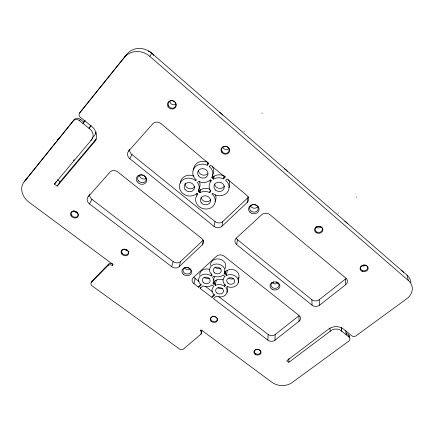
<?xml version="1.0" encoding="UTF-8"?>
<svg xmlns="http://www.w3.org/2000/svg" width="434" height="434" viewBox="0 0 434 434"><rect width="100%" height="100%" fill="white"/><g stroke="black" fill="none" stroke-linecap="round" stroke-linejoin="round"><path stroke-width="0.65" d="M56.344 181.39L54.483 184.103L57.158 186.137L94.449 141.929A12.054 10.324 35.7 0 0 91.715 126.43L80.409 117.332A3.347 2.886 38.6 0 1 79.612 112.986L126.761 54.288A18.483 16.883 45.8 0 1 151.786 53.219L407.011 275.151L408.378 280.548A16.28 12.819 -7.8 0 1 406.653 298.82L355.961 335.878A2.881 2.213 -2.5 0 1 351.898 335.84L343.473 329.059A10.318 7.958 -1 0 0 328.798 328.939L286.76 360.719L288.838 362.303L288.887 358.451M274.939 340.191L275.161 334.549L298.972 315.746L299.015 321.301L274.939 340.191A5.029 3.901 4.5 0 1 267.854 340.12L213.468 298.587L216.257 296.14A7.638 6.184 9.6 0 0 225.311 295.163A7.638 6.184 9.6 0 0 225.919 287.661L227.275 286.473A7.725 6.326 8.5 0 0 236.904 285.029A7.725 6.326 8.5 0 0 236.291 276.849A7.725 6.326 8.5 0 0 226.445 275.465L224.194 273.702A7.785 6.423 10.2 0 0 221.264 265.147A7.785 6.423 10.2 0 0 210.989 266.302A7.785 6.423 10.2 0 0 212.193 275.053L211.19 275.959A7.693 6.277 11.2 0 0 200.389 275.948A7.693 6.277 11.2 0 0 201.257 284.926L198.658 287.275L193.933 283.668A5.224 4.253 12.2 0 1 193.287 277.586L216.512 256.255A5.463 4.557 10 0 1 224.204 256.217L298.972 315.415A5.273 4.156 2.1 0 1 299.015 321.301M267.854 340.12L268.158 334.484L218.741 296.579M238.244 282.637L238.912 277.391M129.283 149.849L128.67 151.021A5.989 5.257 29 0 0 129.815 158.703L214.033 226.396A5.642 4.866 11.3 0 0 221.931 226.315L247.185 202.472L247.792 197.828A5.604 4.975 7.5 0 0 248.628 196.786M236.742 244.651A5.463 4.644 7.6 0 1 236.324 238.06L261.735 214.721A5.729 4.98 3.7 0 1 269.856 214.618L345.979 278.265A5.555 4.497 -3.6 0 1 345.752 284.633L319.511 305.221A5.284 4.221 -0.3 0 1 312.062 305.189L236.742 244.651L237.452 239.677A5.398 4.611 7.6 0 1 236.194 238.19M227.042 292.402L227.828 287.102M224.606 286.359L225.62 285.469A7.725 6.326 8.5 0 1 224.926 276.485L223.071 275.037A7.785 6.423 10.2 0 1 213.87 276.067L212.524 277.277A7.693 6.277 11.2 0 1 213.083 283.624L215.324 285.355A7.638 6.184 9.6 0 1 224.606 286.359L224.958 284.096M226.445 275.465L227.253 270.274A7.638 6.282 8.5 0 1 236.275 271.066A7.638 6.282 8.5 0 1 238.521 278.422M225.376 273.659L225.751 271.288L227.253 270.274M224.194 273.702L224.649 270.887M215.324 285.355L216.251 280.109A7.552 6.147 9.6 0 1 223.184 279.854M214.353 283.5L214.781 281.102L216.251 280.109M200.378 287.357L200.155 288.42L211.993 297.458L212.188 296.384L214.363 294.469M213.083 283.624L213.278 282.572L215.514 284.297M213.712 280.185L213.929 278.991M221.931 226.315L222.832 221.492L247.792 197.828M91.455 282.425L108.006 265.489A3.087 2.463 21 0 1 112.227 265.478L112.797 264.127A3.081 2.463 21 0 0 108.587 264.143L92.079 281.053L91.455 282.425A3.033 2.365 21.3 0 0 92.16 285.914L179.475 348.979A2.87 2.181 12.1 0 0 183.468 349.028L200.931 334.153L201.208 332.666A2.913 2.257 10.9 0 0 201.577 330.187M200.931 334.153A2.919 2.262 10.9 0 0 200.589 330.914L200.801 329.807M211.19 275.959L211.613 273.729M209.633 165.81L209.41 166.678A10.177 9.13 16.4 0 1 211.933 177.804L213.474 179.079A10.08 8.973 12.4 0 1 223.543 178.889L224.156 175.927L225.246 176.633M214.033 226.396L215.025 221.584L131.936 154.537A5.913 5.208 29.4 0 1 129.668 149.73M198.658 287.275L198.881 286.218L201.045 284.259M193.933 283.668L195.105 278.449A5.165 4.226 12.2 0 1 193.857 277.071M179.188 266.66L202.255 244.89L203.372 239.942L180.549 261.577L179.188 266.66A5.403 4.443 15.1 0 1 171.696 266.682L89.453 203.877A5.74 4.769 27.6 0 1 88.113 196.824L88.748 195.707M213.474 179.079L214.168 176.123A9.993 8.924 12.5 0 1 223.564 175.661M209.731 192.577L210.821 191.492A10.08 8.973 12.4 0 1 211.51 180.571L210.49 179.725A10.177 9.13 16.4 0 1 198.539 181.401L197.454 182.502A10.042 8.864 17.7 0 1 198.3 191.492L199.824 192.739A9.939 8.723 14.1 0 1 209.731 192.577L210.327 190.076M211.933 177.804L212.644 174.859M199.824 192.739L200.627 189.712A9.857 8.675 14.2 0 1 209.866 189.284M247.185 202.472A5.675 5.018 7.6 0 0 246.81 195.354L227.145 178.911L225.734 180.3A10.08 8.973 12.4 0 1 226.673 193.043A10.08 8.973 12.4 0 1 212.552 193.32L211.906 193.96A9.939 8.723 14.1 0 1 212.969 206.378A9.939 8.723 14.1 0 1 199.081 206.606A9.939 8.723 14.1 0 1 197.915 194.188L196.9 193.363A10.042 8.864 17.7 0 1 182.904 193.531A10.042 8.864 17.7 0 1 181.689 180.837A10.042 8.864 17.7 0 1 195.691 180.653L196.331 179.996A10.177 9.13 16.4 0 1 194.351 167.866A10.177 9.13 16.4 0 1 207.186 165.24L207.946 162.37A10.091 9.076 16.5 0 0 193.618 170.079M198.3 191.492L199.114 188.475A9.96 8.816 17.8 0 0 199.472 181.683M171.696 266.682L173.144 261.604L91.97 199.342A5.669 4.731 27.8 0 1 89.789 193.982M195.691 180.653L195.946 179.757M108.006 265.489L108.587 264.143M129.815 158.703L131.936 154.537M89.453 203.877L91.97 199.342M244.19 131.079L244.212 131.54M79.612 112.986L124.384 57.402A18.738 17.078 45 0 1 149.757 56.333L151.786 53.219M94.449 141.929L96.066 139.439M54.483 184.103L90.928 140.507L92.909 137.529M57.158 186.137L60.098 181.775L96.169 138.972M90.928 140.507A8.506 7.291 35.7 0 0 89.241 128.421L91.162 125.665M112.227 265.478L113.117 264.566L29.078 202.26A16.763 13.476 31.8 0 1 24.136 181.857L73.319 120.798A4.606 3.939 37.6 0 1 79.411 120.609L88.905 128.231L90.831 125.48M83.008 123.495L85.053 120.706M79.411 120.609L80.366 119.345L83.946 122.22M124.384 57.402L126.761 54.288M73.319 120.798L74.295 119.529A4.584 3.928 37.7 0 1 80.366 119.345M56.838 141.256L59.897 137.301L24.136 181.857M83.507 122.578L85.026 120.657M356.602 197.459L356.618 197.036M57.868 139.927L74.295 119.529M73.368 160.721L74.225 159.69M88.113 196.824L109.976 172.135A5.756 4.926 28.3 0 1 117.804 171.972L201.631 238.347A5.42 4.579 13.3 0 1 202.255 244.89M128.67 151.021L152.725 123.858A6.016 5.447 30.5 0 1 161.009 123.614L208.808 163.58L207.186 165.24M207.414 164.372L208.629 163.13M209.41 166.678L210.81 165.251L225.181 177.267L223.543 178.889M209.947 191.66L210.674 190.944M223.727 177.994L224.953 176.779M200.155 288.42L202.922 285.925A7.693 6.277 11.2 0 0 211.993 284.932L213.837 286.353A7.638 6.184 9.6 0 0 214.613 295.158L211.993 297.458M200.589 330.914L201.533 330.111L271.928 382.305A14.3 10.66 4.1 0 0 291.968 382.669L348.768 341.14A3.846 2.946 -1.7 0 0 348.936 336.974L348.735 335.059L346.034 332.889M237.452 239.677L311.867 299.72A5.224 4.194 -0.4 0 0 319.229 299.742L345.149 279.268A5.49 4.465 -3.8 0 0 346.055 278.346M212.221 177.609L214.168 176.123M198.729 191.15L200.627 189.712M288.838 362.303L330.187 331.261A7.286 5.615 -1 0 1 341.618 331.028L348.936 336.974M261.821 113.122L262.326 113.106M338.341 213.078L337.869 213.089M88.905 128.231L89.241 128.421M57.462 179.763L60.098 181.775M195.105 278.449L198.864 281.335M205.309 286.277L212.291 291.637M224.362 272.655L226.608 274.413M198.544 190.58L200.069 191.828M212.15 176.915L213.68 178.19M149.757 56.333L408.378 280.548M345.149 279.268L345.752 284.633M345.773 330.372L346.224 334.798M341.444 327.469L341.797 331.24M341.265 327.258L341.618 331.028M329.965 328.12L330.187 331.261M319.229 299.742L319.511 305.221M311.867 299.72L312.062 305.189M25.964 180.067A16.557 13.373 32 0 1 27.478 177.56M81.966 110.307A3.304 2.859 39 0 1 82.455 109.297M407.011 275.151A16.08 12.732 -8 0 1 410.895 282.626M348.735 335.059A3.83 2.94 -1.8 0 1 349.771 337.153M95.778 132.305A8.398 7.221 36.1 0 1 93.57 136.536M95.952 132.478A8.013 6.901 36.2 0 1 95.236 133.851M344.818 221.324A7.47 6.336 -6.5 0 1 347.482 223.64M219.604 112.46A7.899 7.427 19.7 0 1 222.68 115.135M401.124 270.279A7.324 5.837 -8.8 0 1 403.615 272.443M284.46 168.848A7.638 6.884 -0.4 0 1 287.319 171.332M91.579 282.794A3.027 2.365 21.3 0 1 92.079 281.053M229.022 148.488A3.765 3.477 13.3 0 1 222.658 147.083M320.976 227.015A3.613 3.092 -3.8 0 1 315.876 227.063M214.19 316.505A3.228 2.555 9.8 0 1 213.398 316.245M127.346 250.456A3.407 2.788 20.8 0 1 124.254 249.04M365.694 265.196A3.559 2.902 -6.6 0 1 362.233 265.955M175.786 104.274A3.928 3.64 34 0 1 169.727 101.241M77.697 213.002A3.548 2.897 27.8 0 1 74.002 210.794M275.948 281.899A4.036 3.298 3.6 0 1 278.362 286.977A4.036 3.298 3.6 0 1 271.755 286.977A4.036 3.298 3.6 0 1 273.854 281.899M278.086 282.995A3.998 3.277 3.5 0 1 271.793 282.322M187.662 267.501A4.014 3.293 13.6 0 1 190.266 272.867A4.014 3.293 13.6 0 1 183.56 272.145A4.014 3.293 13.6 0 1 186.62 267.393M190.32 269.335A3.977 3.271 13.6 0 1 184.835 268.141M258.1 206.296A4.259 3.749 5.6 0 1 253.955 208.19A4.259 3.749 5.6 0 1 250.282 205.504M215.378 316.787A3.26 2.566 9.8 0 1 216.588 320.704A3.26 2.566 9.8 0 1 211.635 320.672A3.26 2.566 9.8 0 1 212.134 316.771M212.893 316.516A3.26 2.566 9.8 0 1 214.57 316.527M275.161 334.549A4.975 3.879 4.4 0 1 268.158 334.484M222.832 221.492A5.571 4.828 11.3 0 1 215.025 221.584M180.549 261.577A5.338 4.411 15.2 0 1 173.144 261.604M213.702 282.393A7.552 6.147 9.6 0 1 214.781 281.102M222.631 288.279A3.928 3.195 9.6 0 1 217.895 287.764M224.644 272.606A7.638 6.282 8.5 0 1 225.751 271.288M233.628 278.601A3.971 3.266 8.5 0 1 228.837 278.086M210.539 265.364A7.693 6.38 10.2 0 1 219.637 259.087A7.693 6.38 10.2 0 1 225.029 268.527M220.385 268.223A3.998 3.32 10.2 0 1 214.873 267.018M214.662 276.881A7.606 6.239 11.2 0 1 214.298 277.912M199.711 275.27A7.606 6.239 11.2 0 1 209.904 269.519M209.448 278.086A3.955 3.244 11.2 0 1 204.685 277.576M146.046 178.51A4.324 3.77 25.3 0 1 139.298 175.287M148.2 51.103A8.458 7.769 47.6 0 1 153.625 55.536M224.356 186.083A5.165 4.611 12.5 0 1 218.758 188.334A5.165 4.611 12.5 0 1 214.624 183.945M194.806 186.398A5.143 4.552 17.8 0 1 188.676 188.454A5.143 4.552 17.8 0 1 185.166 183.072M207.55 173.73A5.213 4.687 16.5 0 1 202.032 174.859A5.213 4.687 16.5 0 1 198.468 170.573M210.767 199.439A5.094 4.481 14.2 0 1 205.287 201.62A5.094 4.481 14.2 0 1 201.17 197.334M196.575 195.137A9.857 8.675 14.2 0 1 197.096 193.515M215.47 194.833A9.857 8.675 14.2 0 1 215.02 201.484M228.387 179.698A9.993 8.924 12.5 0 1 228.924 187.656M209.985 181.7A9.993 8.924 12.5 0 1 210.533 180.034M212.259 166.206A10.091 9.076 16.5 0 1 212.91 174.327M180.343 183.191A9.96 8.816 17.8 0 1 193.754 176.03M272.248 289.321A4.98 4.063 3.6 0 0 279.93 286.294A4.98 4.063 3.6 0 0 272.704 282.301A4.98 4.063 3.6 0 0 272.248 289.321M183.365 274.266A4.953 4.058 13.6 0 0 191.54 272.943A4.953 4.058 13.6 0 0 185.437 267.545A4.953 4.058 13.6 0 0 183.365 274.266M249.935 212.242A5.306 4.649 5.7 0 0 258.886 210.647A5.306 4.649 5.7 0 0 252.637 204.593A5.306 4.649 5.7 0 0 249.935 212.242M250.982 211.076A4.302 3.776 5.6 0 0 258.1 209.307A4.302 3.776 5.6 0 0 252.637 204.734A4.302 3.776 5.6 0 0 250.982 211.076M362.124 270.501A3.597 2.924 -6.4 0 0 367.647 267.957A3.597 2.924 -6.4 0 0 362.406 265.424A3.597 2.924 -6.4 0 0 362.124 270.501M316.853 232.071A3.656 3.119 -3.6 0 0 322.375 229.331A3.656 3.119 -3.6 0 0 316.929 226.667A3.656 3.119 -3.6 0 0 316.853 232.071M255.328 353.482A3.19 2.441 5.8 0 0 260.601 352.462A3.19 2.441 5.8 0 0 256.565 349.413A3.19 2.441 5.8 0 0 255.328 353.482M222.203 151.716A3.814 3.51 13.3 0 0 228.772 151.574A3.814 3.51 13.3 0 0 225.143 146.356A3.814 3.51 13.3 0 0 222.203 151.716M122.383 253.559A3.445 2.805 20.7 0 0 128.171 253.537A3.445 2.805 20.7 0 0 124.569 249.208A3.445 2.805 20.7 0 0 122.383 253.559M71.518 214.998A3.586 2.919 27.6 0 0 77.48 216.316A3.586 2.919 27.6 0 0 74.919 211.19A3.586 2.919 27.6 0 0 71.518 214.998M168.387 105.543A3.971 3.673 33.3 0 0 175.032 107.035A3.971 3.673 33.3 0 0 172.634 100.786A3.971 3.673 33.3 0 0 168.387 105.543M362.319 271.456A4.09 3.326 -6.3 0 0 368.206 268.038A4.09 3.326 -6.3 0 0 361.869 265.716A4.09 3.326 -6.3 0 0 362.319 271.456M316.104 232.553A4.161 3.548 -3.5 0 0 322.847 230.28A4.161 3.548 -3.5 0 0 317.281 226.472A4.161 3.548 -3.5 0 0 316.104 232.553M221.975 152.676A4.34 3.987 13.3 0 0 229.347 151.759A4.34 3.987 13.3 0 0 224.568 146.258A4.34 3.987 13.3 0 0 221.975 152.676M167.942 106.438A4.519 4.177 33.3 0 0 175.591 107.339A4.519 4.177 33.3 0 0 172.097 100.509A4.519 4.177 33.3 0 0 167.942 106.438M71.073 215.861A4.08 3.315 27.6 0 0 77.87 216.707A4.08 3.315 27.6 0 0 74.306 211.092A4.08 3.315 27.6 0 0 71.073 215.861M211.07 321.193A3.711 2.919 9.8 0 0 217.358 320.693A3.711 2.919 9.8 0 0 213.224 316.549A3.711 2.919 9.8 0 0 211.07 321.193M121.525 253.722A3.922 3.19 20.7 0 0 128.171 254.563A3.922 3.19 20.7 0 0 124.916 249.262A3.922 3.19 20.7 0 0 121.525 253.722M255.3 354.399A3.629 2.772 5.8 0 0 261.062 352.739A3.629 2.772 5.8 0 0 256.027 349.652A3.629 2.772 5.8 0 0 255.3 354.399M214.597 272.856A4.047 3.342 10.2 0 0 221.199 271.348A4.047 3.342 10.2 0 0 215.953 267.225A4.047 3.342 10.2 0 0 214.597 272.856M228.04 283.315A4.02 3.288 8.5 0 0 234.626 281.85A4.02 3.288 8.5 0 0 229.456 277.787A4.02 3.288 8.5 0 0 228.04 283.315M203.606 282.778A3.998 3.266 11.2 0 0 210.105 281.319A3.998 3.266 11.2 0 0 204.886 277.266A3.998 3.266 11.2 0 0 203.606 282.778M216.978 293.053A3.971 3.217 9.6 0 0 223.461 291.626A3.971 3.217 9.6 0 0 218.318 287.639A3.971 3.217 9.6 0 0 216.978 293.053M138.479 180.832A4.373 3.797 25.1 0 0 145.819 180.712A4.373 3.797 25.1 0 0 141.343 174.918A4.373 3.797 25.1 0 0 138.479 180.832M137.133 181.716A5.392 4.676 25.1 0 0 146.247 182.188A5.392 4.676 25.1 0 0 141.283 174.745A5.392 4.676 25.1 0 0 137.133 181.716M215.682 190.184A5.208 4.638 12.4 0 0 224.183 187.971A5.208 4.638 12.4 0 0 217.445 182.351A5.208 4.638 12.4 0 0 215.682 190.184M185.09 189.528A5.192 4.579 17.7 0 0 193.949 189.403A5.192 4.579 17.7 0 0 188.844 182.508A5.192 4.579 17.7 0 0 185.09 189.528M198.528 175.819A5.257 4.714 16.4 0 0 207.539 175.667A5.257 4.714 16.4 0 0 202.428 168.604A5.257 4.714 16.4 0 0 198.528 175.819M201.246 202.635A5.137 4.508 14.1 0 0 210.051 202.532A5.137 4.508 14.1 0 0 205.076 195.767A5.137 4.508 14.1 0 0 201.246 202.635"/></g></svg>
